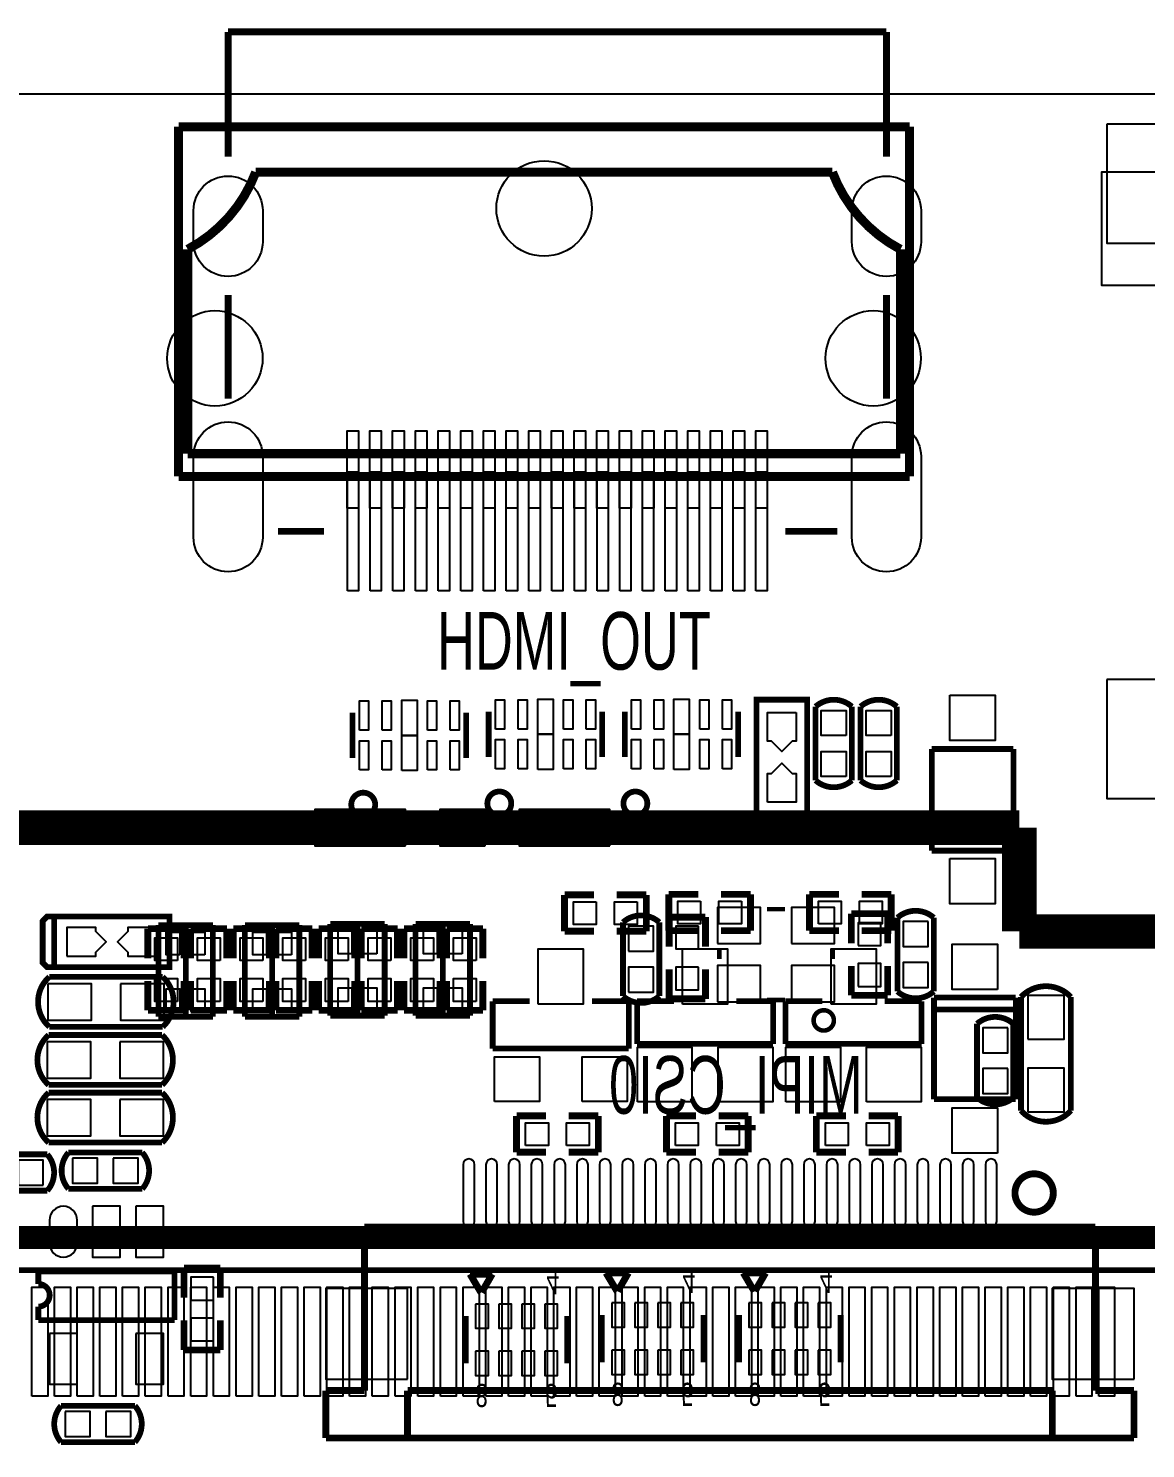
# Model space of a CAD drawing. Extents: x -118 to 7078, y 0 to 4366.
# Drawn here: x 4099 to 5067, y 3041 to 4272 of the extents above; entities that cross this region are included whole.
import ezdxf

# ---------------------------------------------------------------- set-up
doc = ezdxf.new("R2010")
doc.units = 0
doc.header["$MEASUREMENT"] = 0
for name, color, linetype in [('BG_OUTLINE', 254, 'CONTINUOUS'), ('BG_SILKSCREEN_BOTTOM', 141, 'CONTINUOUS'), ('BG_SILKSCREEN_TOP', 7, 'CONTINUOUS'), ('PG_SILKSCREEN_BOTTOM', 85, 'CONTINUOUS'), ('PG_SILKSCREEN_TOP', 85, 'CONTINUOUS'), ('PIN_BOTTOM', 5, 'CONTINUOUS'), ('PIN_TOP', 92, 'CONTINUOUS')]:
    doc.layers.add(name, color=color, linetype=linetype)

msp = doc.modelspace()

# ---------------------------------------------------------------- linework, layer by layer
at = {"layer": 'BG_OUTLINE'}
msp.add_lwpolyline([(-118.11, 4056.352), (-118.11, 157.158, 0.414214), (39.048, 0), (6929.835, 0, 0.378859), (7078.22, 148.385), (7078.22, 4054.613, 0.42493), (6917.834, 4215), (6557, 4214.999), (6557, 3842), (5999, 3842), (5999, 4214.998), (1823, 4214.987), (1823, 4168), (1656, 4168), (1656, 4214.987), (1205, 4214.986), (1205, 4168), (1038, 4168), (1038, 4214.986), (40.538, 4214.985, 0.418755)], format="xyb", close=True, dxfattribs=at)
at = {"layer": 'BG_SILKSCREEN_BOTTOM'}
for points in [[(4958, 3579, 30, 30, 0), (258, 3579, 30, 30, 0)], [(4958, 3489, 30, 30, 0), (4958, 3579, 30, 30, 0)], [(5230, 3489, 30, 30, 0), (4958, 3489, 30, 30, 0)]]:
    msp.add_lwpolyline(points, format="xyseb", dxfattribs=at)
at = {"layer": 'PG_SILKSCREEN_BOTTOM'}
for points in [[(4754.874, 3508.37, 3.937, 3.937, 0), (4739.126, 3508.37, 3.937, 3.937, 0)], [(4852.252, 3459.161, 5, 5, 0), (4852.252, 3501, 5, 5, -0.37791), (4883.748, 3501, 5, 5, 0)], [(4121, 3502, 5, 5, 0), (4115, 3502, 5, 5, 0), (4111, 3498, 5, 5, 0), (4111, 3480, 5, 5, 0)], [(4121, 3458, 5, 5, 0), (4121, 3502, 5, 5, 0), (4221, 3502, 5, 5, 0), (4221, 3458, 5, 5, 0), (4121, 3458, 5, 5, 0)], [(4614.252, 3474.839, 5, 5, 0), (4614.252, 3497, 5, 5, -0.37791), (4645.748, 3497, 5, 5, 0)], [(4645.748, 3497, 5, 5, 0), (4645.748, 3474.839, 5, 5, 0)], [(4654.252, 3501.429, 5.909, 5.909, 0), (4685.748, 3501.429, 5.909, 5.909, 0)], [(4654.252, 3475.839, 5.909, 5.909, 0), (4654.252, 3501.429, 5.909, 5.909, 0)], [(4685.748, 3501.429, 5.909, 5.909, 0), (4685.748, 3475.839, 5.909, 5.909, 0)], [(4812.252, 3504.429, 5.909, 5.909, 0), (4812.252, 3478.839, 5.909, 5.909, 0)], [(4843.748, 3504.429, 5.909, 5.909, 0), (4812.252, 3504.429, 5.909, 5.909, 0)], [(4843.748, 3478.839, 5.909, 5.909, 0), (4843.748, 3504.429, 5.909, 5.909, 0)], [(4883.748, 3501, 5, 5, 0), (4883.748, 3459.161, 5, 5, 0)], [(4121, 3458, 5, 5, 0), (4115, 3458, 5, 5, 0), (4111, 3462, 5, 5, 0), (4111, 3480, 5, 5, 0)], [(4645.748, 3474.839, 5, 5, 0), (4645.748, 3433, 5, 5, -0.37791), (4614.252, 3433, 5, 5, 0)], [(4614.252, 3433, 5, 5, 0), (4614.252, 3474.839, 5, 5, 0)], [(4697.787, 3472.937, 3.937, 3.937, 0), (4697.787, 3465.063, 3.937, 3.937, 0)], [(4796.213, 3465.063, 3.937, 3.937, 0), (4796.213, 3472.937, 3.937, 3.937, 0)], [(4812.252, 3433.571, 5.909, 5.909, 0), (4812.252, 3459.161, 5.909, 5.909, 0)], [(4843.748, 3459.161, 5.909, 5.909, 0), (4843.748, 3433.571, 5.909, 5.909, 0)], [(4883.748, 3459.161, 5, 5, 0), (4883.748, 3437, 5, 5, -0.37791), (4852.252, 3437, 5, 5, 0)], [(4852.252, 3437, 5, 5, 0), (4852.252, 3459.161, 5, 5, 0)], [(4215.209, 3406.35, 5, 5, 0), (4116.791, 3406.35, 5, 5, -0.450474), (4116.791, 3449.65, 5, 5, 0)], [(4116.791, 3449.65, 5, 5, 0), (4215.209, 3449.65, 5, 5, 0)], [(4215.209, 3449.65, 5, 5, -0.432734), (4215.209, 3406.35, 5, 5, 0)], [(4654.252, 3456.161, 5.909, 5.909, 0), (4654.252, 3430.571, 5.909, 5.909, 0)], [(4685.748, 3430.571, 5.909, 5.909, 0), (4685.748, 3456.161, 5.909, 5.909, 0)], [(4843.748, 3433.571, 5.909, 5.909, 0), (4812.252, 3433.571, 5.909, 5.909, 0)], [(4959.35, 3432.209, 5, 5, -0.432734), (5002.65, 3432.209, 5, 5, 0)], [(4654.252, 3430.571, 5.909, 5.909, 0), (4685.748, 3430.571, 5.909, 5.909, 0)], [(4739.126, 3429.63, 3.937, 3.937, 0), (4754.874, 3429.63, 3.937, 3.937, 0)], [(5002.65, 3432.209, 5, 5, 0), (5002.65, 3333.791, 5, 5, -0.450474), (4959.35, 3333.791, 5, 5, 0)], [(4959.35, 3333.791, 5, 5, 0), (4959.35, 3432.209, 5, 5, 0)], [(4797.142, 3411.913, 3.937, 3.937, 0.999987), (4779.535, 3411.914, 3.937, 3.937, 1.000013), (4797.142, 3411.913, 3.937, 3.937, 0)], [(4921.252, 3367.161, 5, 5, 0), (4921.252, 3409, 5, 5, -0.37791), (4952.748, 3409, 5, 5, 0)], [(4952.748, 3409, 5, 5, 0), (4952.748, 3367.161, 5, 5, 0)], [(4214.609, 3355.95, 5, 5, 0), (4116.191, 3355.95, 5, 5, -0.450474), (4116.191, 3399.25, 5, 5, 0)], [(4116.191, 3399.25, 5, 5, 0), (4214.609, 3399.25, 5, 5, 0)], [(4214.609, 3399.25, 5, 5, -0.432734), (4214.609, 3355.95, 5, 5, 0)], [(4952.748, 3367.161, 5, 5, 0), (4952.748, 3345, 5, 5, -0.37791), (4921.252, 3345, 5, 5, 0)], [(4921.252, 3345, 5, 5, 0), (4921.252, 3367.161, 5, 5, 0)], [(4214.609, 3305.95, 5, 5, 0), (4116.191, 3305.95, 5, 5, -0.450474), (4116.191, 3349.25, 5, 5, 0)], [(4116.191, 3349.25, 5, 5, 0), (4214.609, 3349.25, 5, 5, 0)], [(4214.609, 3349.25, 5, 5, -0.432734), (4214.609, 3305.95, 5, 5, 0)], [(4073.161, 3295.748, 5, 5, 0), (4115, 3295.748, 5, 5, -0.37791), (4115, 3264.252, 5, 5, 0)], [(4175.237, 3265.852, 5, 5, 0), (4133.398, 3265.852, 5, 5, -0.37791), (4133.398, 3297.348, 5, 5, 0)], [(4133.398, 3297.348, 5, 5, 0), (4175.237, 3297.348, 5, 5, 0)], [(4175.237, 3297.348, 5, 5, 0), (4197.398, 3297.348, 5, 5, -0.37791), (4197.398, 3265.852, 5, 5, 0)], [(4987.41, 3262.28, 6, 6, 1), (4954.15, 3262.28, 6, 6, 1), (4987.41, 3262.28, 6, 6, 0)], [(4115, 3264.252, 5, 5, 0), (4073.161, 3264.252, 5, 5, 0)], [(4197.398, 3265.852, 5, 5, 0), (4175.237, 3265.852, 5, 5, 0)], [(4390.071, 3232.75, 6, 6, 0), (4390.071, 3091.022, 6, 6, 0)], [(5023.929, 3232.75, 6, 6, 0), (4390.071, 3232.75, 6, 6, 0)], [(5023.929, 3091.022, 6, 6, 0), (5023.929, 3232.75, 6, 6, 0)], [(4107.263, 3194.13, 5, 5, 0), (4107.263, 3183.438, 5, 5, 0)], [(4225.373, 3194.13, 5, 5, 0), (4107.263, 3194.13, 5, 5, 0)], [(4225.373, 3152.068, 5, 5, 0), (4225.373, 3194.13, 5, 5, 0)], [(4233.653, 3197.027, 5.909, 5.909, 0), (4265.149, 3197.027, 5.909, 5.909, 0)], [(4233.653, 3171.437, 5.909, 5.909, 0), (4233.653, 3197.027, 5.909, 5.909, 0)], [(4265.149, 3197.027, 5.909, 5.909, 0), (4265.149, 3171.437, 5.909, 5.909, 0)], [(4491.15, 3175.93, 6, 6, 0), (4481.54, 3191.98, 6, 6, 0)], [(4481.54, 3191.98, 6, 6, 0), (4500.89, 3191.98, 6, 6, 0)], [(4500.89, 3191.98, 6, 6, 0), (4491.68, 3176.06, 6, 6, 0)], [(4609.15, 3176.93, 6, 6, 0), (4599.54, 3192.98, 6, 6, 0)], [(4599.54, 3192.98, 6, 6, 0), (4618.89, 3192.98, 6, 6, 0)], [(4618.89, 3192.98, 6, 6, 0), (4609.68, 3177.06, 6, 6, 0)], [(4728.15, 3176.93, 6, 6, 0), (4718.54, 3192.98, 6, 6, 0)], [(4718.54, 3192.98, 6, 6, 0), (4737.89, 3192.98, 6, 6, 0)], [(4737.89, 3192.98, 6, 6, 0), (4728.68, 3177.06, 6, 6, 0)], [(4107.263, 3183.438, 5, 5, -0.999898), (4107.263, 3163.76, 5, 5, 0)], [(4107.263, 3163.76, 5, 5, 0), (4107.263, 3152.068, 5, 5, 0)], [(4107.263, 3152.068, 5, 5, 0), (4225.373, 3152.068, 5, 5, 0)], [(4233.653, 3151.759, 5.909, 5.909, 0), (4233.653, 3126.169, 5.909, 5.909, 0)], [(4265.149, 3126.169, 5.909, 5.909, 0), (4265.149, 3151.759, 5.909, 5.909, 0)], [(4477.98, 3114.5, 5, 5, 0), (4477.98, 3155.5, 5, 5, 0)], [(4566.02, 3114.5, 5, 5, 0), (4566.02, 3155.5, 5, 5, 0)], [(4595.98, 3115.5, 5, 5, 0), (4595.98, 3156.5, 5, 5, 0)], [(4684.02, 3115.5, 5, 5, 0), (4684.02, 3156.5, 5, 5, 0)], [(4714.98, 3115.5, 5, 5, 0), (4714.98, 3156.5, 5, 5, 0)], [(4803.02, 3115.5, 5, 5, 0), (4803.02, 3156.5, 5, 5, 0)], [(4233.653, 3126.169, 5.909, 5.909, 0), (4265.149, 3126.169, 5.909, 5.909, 0)], [(4356.61, 3091.022, 6, 6, 0), (4356.61, 3049.841, 6, 6, 0)], [(4390.071, 3091.022, 6, 6, 0), (4356.61, 3091.022, 6, 6, 0)], [(4427.469, 3091.022, 6, 6, 0), (4427.469, 3049.848, 6, 6, 0)], [(4986.531, 3091.022, 6, 6, 0), (4427.469, 3091.022, 6, 6, 0)], [(4986.531, 3049.841, 6, 6, 0), (4986.531, 3091.022, 6, 6, 0)], [(5057.39, 3091.022, 6, 6, 0), (5023.929, 3091.022, 6, 6, 0)], [(5057.39, 3049.841, 6, 6, 0), (5057.39, 3091.022, 6, 6, 0)], [(4168.839, 3046.252, 5, 5, 0), (4127, 3046.252, 5, 5, -0.37791), (4127, 3077.748, 5, 5, 0)], [(4127, 3077.748, 5, 5, 0), (4168.839, 3077.748, 5, 5, 0)], [(4168.839, 3077.748, 5, 5, 0), (4191, 3077.748, 5, 5, -0.37791), (4191, 3046.252, 5, 5, 0)], [(4191, 3046.252, 5, 5, 0), (4168.839, 3046.252, 5, 5, 0)], [(4356.61, 3049.841, 6, 6, 0), (5057.39, 3049.841, 6, 6, 0)]]:
    msp.add_lwpolyline(points, format="xyseb", dxfattribs=at)
at = {"layer": 'PG_SILKSCREEN_TOP'}
for points in [[(4842.689, 4269.008, 6, 6, 0), (4271.819, 4269.008, 6, 6, 0)], [(4271.819, 4269.008, 6, 6, 0), (4271.819, 4160.937, 6, 6, 0)], [(4842.689, 4160.937, 6, 6, 0), (4842.689, 4269.008, 6, 6, 0)], [(4228.886, 4186.742, 7.87, 7.87, 0), (4228.886, 3883.592, 7.87, 7.87, 0)], [(4862.746, 4186.742, 7.87, 7.87, 0), (4228.886, 4186.742, 7.87, 7.87, 0)], [(4862.746, 3883.592, 7.87, 7.87, 0), (4862.746, 4186.742, 7.87, 7.87, 0)], [(4236.756, 4080.442, 7.87, 7.87, 0.183089), (4295.816, 4147.372, 7.87, 7.87, 0)], [(4295.816, 4147.372, 7.87, 7.87, 0), (4795.816, 4147.372, 7.87, 7.87, 0.183089), (4854.876, 4080.442, 7.87, 7.87, 0)], [(4236.756, 3903.272, 7.87, 7.87, 0), (4236.756, 4080.442, 7.87, 7.87, 0)], [(4854.876, 4080.442, 7.87, 7.87, 0), (4854.876, 3903.272, 7.87, 7.87, 0)], [(4271.819, 4040.937, 6, 6, 0), (4271.819, 3950.937, 6, 6, 0)], [(4842.689, 3950.937, 6, 6, 0), (4842.689, 4040.937, 6, 6, 0)], [(4854.876, 3903.272, 7.87, 7.87, 0), (4236.756, 3903.272, 7.87, 7.87, 0)], [(4228.886, 3883.592, 7.87, 7.87, 0), (4862.746, 3883.592, 7.87, 7.87, 0)], [(4315.091, 3835.937, 6, 6, 0), (4355.091, 3835.937, 6, 6, 0)], [(4755.091, 3835.937, 6, 6, 0), (4800.091, 3835.937, 6, 6, 0)], [(4497.791, 3679.689, 5, 5, 0), (4497.791, 3640.319, 5, 5, 0)], [(4596.209, 3679.689, 5, 5, 0), (4596.209, 3640.319, 5, 5, 0)], [(4615.791, 3679.689, 5, 5, 0), (4615.791, 3640.319, 5, 5, 0)], [(4714.209, 3679.689, 5, 5, 0), (4714.209, 3640.319, 5, 5, 0)], [(4730, 3590, 5, 5, 0), (4774, 3590, 5, 5, 0), (4774, 3690, 5, 5, 0), (4730, 3690, 5, 5, 0), (4730, 3590, 5, 5, 0)], [(4812.748, 3661.839, 5, 5, 0), (4812.748, 3684, 5, 5, 0.37791), (4781.252, 3684, 5, 5, 0)], [(4781.252, 3684, 5, 5, 0), (4781.252, 3661.839, 5, 5, 0)], [(4851.748, 3661.839, 5, 5, 0), (4851.748, 3684, 5, 5, 0.37791), (4820.252, 3684, 5, 5, 0)], [(4820.252, 3684, 5, 5, 0), (4820.252, 3661.839, 5, 5, 0)], [(4379.791, 3678.689, 5, 5, 0), (4379.791, 3639.319, 5, 5, 0)], [(4478.209, 3678.689, 5, 5, 0), (4478.209, 3639.319, 5, 5, 0)], [(4781.252, 3661.839, 5, 5, 0), (4781.252, 3620, 5, 5, 0.37791), (4812.748, 3620, 5, 5, 0)], [(4812.748, 3620, 5, 5, 0), (4812.748, 3661.839, 5, 5, 0)], [(4820.252, 3661.839, 5, 5, 0), (4820.252, 3620, 5, 5, 0.37791), (4851.748, 3620, 5, 5, 0)], [(4851.748, 3620, 5, 5, 0), (4851.748, 3661.839, 5, 5, 0)], [(4881.971, 3647.219, 5, 5, 0), (4952.829, 3647.219, 5, 5, 0)], [(4881.971, 3559.081, 5, 5, 0), (4881.971, 3647.219, 5, 5, 0)], [(4952.829, 3647.219, 5, 5, 0), (4952.829, 3559.081, 5, 5, 0)], [(4399.37, 3599, 5, 5, 1), (4378.63, 3599, 5, 5, 1), (4399.37, 3599, 5, 5, 0)], [(4517.37, 3600, 5, 5, 1), (4496.63, 3600, 5, 5, 1), (4517.37, 3600, 5, 5, 0)], [(4635.37, 3600, 5, 5, 1), (4614.63, 3600, 5, 5, 1), (4635.37, 3600, 5, 5, 0)], [(4730, 3590, 5, 5, 0), (4730, 3584, 5, 5, 0), (4734, 3580, 5, 5, 0), (4752, 3580, 5, 5, 0)], [(4774, 3590, 5, 5, 0), (4774, 3584, 5, 5, 0), (4770, 3580, 5, 5, 0), (4752, 3580, 5, 5, 0)], [(4881.971, 3569.4, 5, 5, 0), (4952.829, 3569.4, 5, 5, 0)], [(4952.829, 3559.081, 5, 5, 0), (4881.971, 3559.081, 5, 5, 0)], [(4563.571, 3520.748, 5.909, 5.909, 0), (4589.161, 3520.748, 5.909, 5.909, 0)], [(4563.571, 3489.252, 5.909, 5.909, 0), (4563.571, 3520.748, 5.909, 5.909, 0)], [(4634.429, 3520.748, 5.909, 5.909, 0), (4608.839, 3520.748, 5.909, 5.909, 0)], [(4634.429, 3489.252, 5.909, 5.909, 0), (4634.429, 3520.748, 5.909, 5.909, 0)], [(4653.971, 3521.148, 5.909, 5.909, 0), (4679.561, 3521.148, 5.909, 5.909, 0)], [(4653.971, 3489.652, 5.909, 5.909, 0), (4653.971, 3521.148, 5.909, 5.909, 0)], [(4724.829, 3521.148, 5.909, 5.909, 0), (4699.239, 3521.148, 5.909, 5.909, 0)], [(4724.829, 3489.652, 5.909, 5.909, 0), (4724.829, 3521.148, 5.909, 5.909, 0)], [(4775.971, 3521.148, 5.909, 5.909, 0), (4775.971, 3489.652, 5.909, 5.909, 0)], [(4801.561, 3521.148, 5.909, 5.909, 0), (4775.971, 3521.148, 5.909, 5.909, 0)], [(4821.239, 3521.148, 5.909, 5.909, 0), (4846.829, 3521.148, 5.909, 5.909, 0)], [(4846.829, 3521.148, 5.909, 5.909, 0), (4846.829, 3489.652, 5.909, 5.909, 0)], [(4360.382, 3416.02, 5, 5, 0), (4360.382, 3495.551, 5, 5, 0)], [(4360.382, 3495.551, 5, 5, 0), (4407.618, 3495.551, 5, 5, 0)], [(4407.618, 3495.551, 5, 5, 0), (4407.618, 3416.02, 5, 5, 0)], [(4434.382, 3416.02, 5, 5, 0), (4434.382, 3495.551, 5, 5, 0)], [(4434.382, 3495.551, 5, 5, 0), (4481.618, 3495.551, 5, 5, 0)], [(4481.618, 3495.551, 5, 5, 0), (4481.618, 3416.02, 5, 5, 0)], [(4202.252, 3491.429, 5.909, 5.909, 0), (4233.748, 3491.429, 5.909, 5.909, 0)], [(4202.252, 3465.839, 5.909, 5.909, 0), (4202.252, 3491.429, 5.909, 5.909, 0)], [(4211.382, 3415.02, 5, 5, 0), (4211.382, 3494.551, 5, 5, 0)], [(4211.382, 3494.551, 5, 5, 0), (4258.618, 3494.551, 5, 5, 0)], [(4233.748, 3491.429, 5.909, 5.909, 0), (4233.748, 3465.839, 5.909, 5.909, 0)], [(4235.091, 3414.63, 5, 5, 0), (4235.091, 3493.37, 5, 5, 0)], [(4239.252, 3491.429, 5.909, 5.909, 0), (4270.748, 3491.429, 5.909, 5.909, 0)], [(4239.252, 3465.839, 5.909, 5.909, 0), (4239.252, 3491.429, 5.909, 5.909, 0)], [(4258.618, 3494.551, 5, 5, 0), (4258.618, 3415.02, 5, 5, 0)], [(4270.748, 3491.429, 5.909, 5.909, 0), (4270.748, 3465.839, 5.909, 5.909, 0)], [(4276.252, 3491.429, 5.909, 5.909, 0), (4307.748, 3491.429, 5.909, 5.909, 0)], [(4276.252, 3465.839, 5.909, 5.909, 0), (4276.252, 3491.429, 5.909, 5.909, 0)], [(4286.382, 3415.02, 5, 5, 0), (4286.382, 3494.551, 5, 5, 0)], [(4286.382, 3494.551, 5, 5, 0), (4333.618, 3494.551, 5, 5, 0)], [(4307.748, 3491.429, 5.909, 5.909, 0), (4307.748, 3465.839, 5.909, 5.909, 0)], [(4310.091, 3414.63, 5, 5, 0), (4310.091, 3493.37, 5, 5, 0)], [(4313.252, 3491.429, 5.909, 5.909, 0), (4344.748, 3491.429, 5.909, 5.909, 0)], [(4313.252, 3465.839, 5.909, 5.909, 0), (4313.252, 3491.429, 5.909, 5.909, 0)], [(4333.618, 3494.551, 5, 5, 0), (4333.618, 3415.02, 5, 5, 0)], [(4344.748, 3491.429, 5.909, 5.909, 0), (4344.748, 3465.839, 5.909, 5.909, 0)], [(4350.252, 3491.429, 5.909, 5.909, 0), (4381.748, 3491.429, 5.909, 5.909, 0)], [(4350.252, 3465.839, 5.909, 5.909, 0), (4350.252, 3491.429, 5.909, 5.909, 0)], [(4381.748, 3491.429, 5.909, 5.909, 0), (4381.748, 3465.839, 5.909, 5.909, 0)], [(4384.091, 3415.63, 5, 5, 0), (4384.091, 3494.37, 5, 5, 0)], [(4387.252, 3491.429, 5.909, 5.909, 0), (4418.748, 3491.429, 5.909, 5.909, 0)], [(4387.252, 3465.839, 5.909, 5.909, 0), (4387.252, 3491.429, 5.909, 5.909, 0)], [(4418.748, 3491.429, 5.909, 5.909, 0), (4418.748, 3465.839, 5.909, 5.909, 0)], [(4424.252, 3491.429, 5.909, 5.909, 0), (4455.748, 3491.429, 5.909, 5.909, 0)], [(4424.252, 3465.839, 5.909, 5.909, 0), (4424.252, 3491.429, 5.909, 5.909, 0)], [(4455.748, 3491.429, 5.909, 5.909, 0), (4455.748, 3465.839, 5.909, 5.909, 0)], [(4458.091, 3415.63, 5, 5, 0), (4458.091, 3494.37, 5, 5, 0)], [(4461.252, 3491.429, 5.909, 5.909, 0), (4492.748, 3491.429, 5.909, 5.909, 0)], [(4461.252, 3465.839, 5.909, 5.909, 0), (4461.252, 3491.429, 5.909, 5.909, 0)], [(4492.748, 3491.429, 5.909, 5.909, 0), (4492.748, 3465.839, 5.909, 5.909, 0)], [(4589.161, 3489.252, 5.909, 5.909, 0), (4563.571, 3489.252, 5.909, 5.909, 0)], [(4608.839, 3489.252, 5.909, 5.909, 0), (4634.429, 3489.252, 5.909, 5.909, 0)], [(4679.561, 3489.652, 5.909, 5.909, 0), (4653.971, 3489.652, 5.909, 5.909, 0)], [(4699.239, 3489.652, 5.909, 5.909, 0), (4724.829, 3489.652, 5.909, 5.909, 0)], [(4775.971, 3489.652, 5.909, 5.909, 0), (4801.561, 3489.652, 5.909, 5.909, 0)], [(4846.829, 3489.652, 5.909, 5.909, 0), (4821.239, 3489.652, 5.909, 5.909, 0)], [(4202.252, 3446.161, 5.909, 5.909, 0), (4202.252, 3420.571, 5.909, 5.909, 0)], [(4233.748, 3420.571, 5.909, 5.909, 0), (4233.748, 3446.161, 5.909, 5.909, 0)], [(4239.252, 3446.161, 5.909, 5.909, 0), (4239.252, 3420.571, 5.909, 5.909, 0)], [(4270.748, 3420.571, 5.909, 5.909, 0), (4270.748, 3446.161, 5.909, 5.909, 0)], [(4276.252, 3446.161, 5.909, 5.909, 0), (4276.252, 3420.571, 5.909, 5.909, 0)], [(4307.748, 3420.571, 5.909, 5.909, 0), (4307.748, 3446.161, 5.909, 5.909, 0)], [(4313.252, 3446.161, 5.909, 5.909, 0), (4313.252, 3420.571, 5.909, 5.909, 0)], [(4344.748, 3420.571, 5.909, 5.909, 0), (4344.748, 3446.161, 5.909, 5.909, 0)], [(4350.252, 3446.161, 5.909, 5.909, 0), (4350.252, 3420.571, 5.909, 5.909, 0)], [(4381.748, 3420.571, 5.909, 5.909, 0), (4381.748, 3446.161, 5.909, 5.909, 0)], [(4387.252, 3446.161, 5.909, 5.909, 0), (4387.252, 3420.571, 5.909, 5.909, 0)], [(4418.748, 3420.571, 5.909, 5.909, 0), (4418.748, 3446.161, 5.909, 5.909, 0)], [(4424.252, 3446.161, 5.909, 5.909, 0), (4424.252, 3420.571, 5.909, 5.909, 0)], [(4455.748, 3420.571, 5.909, 5.909, 0), (4455.748, 3446.161, 5.909, 5.909, 0)], [(4461.252, 3446.161, 5.909, 5.909, 0), (4461.252, 3420.571, 5.909, 5.909, 0)], [(4492.748, 3420.571, 5.909, 5.909, 0), (4492.748, 3446.161, 5.909, 5.909, 0)], [(4202.252, 3420.571, 5.909, 5.909, 0), (4233.748, 3420.571, 5.909, 5.909, 0)], [(4239.252, 3420.571, 5.909, 5.909, 0), (4270.748, 3420.571, 5.909, 5.909, 0)], [(4276.252, 3420.571, 5.909, 5.909, 0), (4307.748, 3420.571, 5.909, 5.909, 0)], [(4313.252, 3420.571, 5.909, 5.909, 0), (4344.748, 3420.571, 5.909, 5.909, 0)], [(4350.252, 3420.571, 5.909, 5.909, 0), (4381.748, 3420.571, 5.909, 5.909, 0)], [(4387.252, 3420.571, 5.909, 5.909, 0), (4418.748, 3420.571, 5.909, 5.909, 0)], [(4424.252, 3420.571, 5.909, 5.909, 0), (4455.748, 3420.571, 5.909, 5.909, 0)], [(4461.252, 3420.571, 5.909, 5.909, 0), (4492.748, 3420.571, 5.909, 5.909, 0)], [(4501.258, 3428.498, 5, 5, 0), (4501.258, 3387.498, 5, 5, 0)], [(4533.258, 3428.498, 5, 5, 0), (4501.258, 3428.498, 5, 5, 0)], [(4619.258, 3428.498, 5, 5, 0), (4587.258, 3428.498, 5, 5, 0)], [(4619.258, 3387.498, 5, 5, 0), (4619.258, 3428.498, 5, 5, 0)], [(4658.458, 3428.498, 5, 5, 0), (4626.458, 3428.498, 5, 5, 0)], [(4626.458, 3428.498, 5, 5, 0), (4626.458, 3391.498, 5, 5, 0)], [(4744.458, 3428.498, 5, 5, 0), (4712.458, 3428.498, 5, 5, 0)], [(4744.458, 3391.498, 5, 5, 0), (4744.458, 3428.498, 5, 5, 0)], [(4787.158, 3428.498, 5, 5, 0), (4755.158, 3428.498, 5, 5, 0)], [(4755.158, 3428.498, 5, 5, 0), (4755.158, 3391.498, 5, 5, 0)], [(4873.158, 3428.498, 5, 5, 0), (4841.158, 3428.498, 5, 5, 0)], [(4873.158, 3391.498, 5, 5, 0), (4873.158, 3428.498, 5, 5, 0)], [(4883.971, 3343.581, 5, 5, 0), (4883.971, 3431.719, 5, 5, 0)], [(4883.971, 3431.719, 5, 5, 0), (4954.829, 3431.719, 5, 5, 0)], [(4954.829, 3421.4, 5, 5, 0), (4883.971, 3421.4, 5, 5, 0)], [(4954.829, 3431.719, 5, 5, 0), (4954.829, 3343.581, 5, 5, 0)], [(4258.618, 3415.02, 5, 5, 0), (4211.382, 3415.02, 5, 5, 0)], [(4333.618, 3415.02, 5, 5, 0), (4286.382, 3415.02, 5, 5, 0)], [(4407.618, 3416.02, 5, 5, 0), (4360.382, 3416.02, 5, 5, 0)], [(4481.618, 3416.02, 5, 5, 0), (4434.382, 3416.02, 5, 5, 0)], [(4501.258, 3387.498, 5, 5, 0), (4619.258, 3387.498, 5, 5, 0)], [(4626.458, 3391.498, 5, 5, 0), (4744.458, 3391.498, 5, 5, 0)], [(4755.158, 3391.498, 5, 5, 0), (4873.158, 3391.498, 5, 5, 0)], [(4954.829, 3343.581, 5, 5, 0), (4883.971, 3343.581, 5, 5, 0)], [(4521.971, 3329.148, 5.909, 5.909, 0), (4521.971, 3297.652, 5.909, 5.909, 0)], [(4547.561, 3329.148, 5.909, 5.909, 0), (4521.971, 3329.148, 5.909, 5.909, 0)], [(4567.239, 3329.148, 5.909, 5.909, 0), (4592.829, 3329.148, 5.909, 5.909, 0)], [(4592.829, 3329.148, 5.909, 5.909, 0), (4592.829, 3297.652, 5.909, 5.909, 0)], [(4651.971, 3329.148, 5.909, 5.909, 0), (4651.971, 3297.652, 5.909, 5.909, 0)], [(4677.561, 3329.148, 5.909, 5.909, 0), (4651.971, 3329.148, 5.909, 5.909, 0)], [(4697.239, 3329.148, 5.909, 5.909, 0), (4722.829, 3329.148, 5.909, 5.909, 0)], [(4722.829, 3329.148, 5.909, 5.909, 0), (4722.829, 3297.652, 5.909, 5.909, 0)], [(4781.971, 3329.148, 5.909, 5.909, 0), (4781.971, 3297.652, 5.909, 5.909, 0)], [(4807.561, 3329.148, 5.909, 5.909, 0), (4781.971, 3329.148, 5.909, 5.909, 0)], [(4827.239, 3329.148, 5.909, 5.909, 0), (4852.829, 3329.148, 5.909, 5.909, 0)], [(4852.829, 3329.148, 5.909, 5.909, 0), (4852.829, 3297.652, 5.909, 5.909, 0)], [(4521.971, 3297.652, 5.909, 5.909, 0), (4547.561, 3297.652, 5.909, 5.909, 0)], [(4592.829, 3297.652, 5.909, 5.909, 0), (4567.239, 3297.652, 5.909, 5.909, 0)], [(4651.971, 3297.652, 5.909, 5.909, 0), (4677.561, 3297.652, 5.909, 5.909, 0)], [(4722.829, 3297.652, 5.909, 5.909, 0), (4697.239, 3297.652, 5.909, 5.909, 0)], [(4781.971, 3297.652, 5.909, 5.909, 0), (4807.561, 3297.652, 5.909, 5.909, 0)], [(4852.829, 3297.652, 5.909, 5.909, 0), (4827.239, 3297.652, 5.909, 5.909, 0)], [(5294.4, 3223.7, 20, 20, 0), (1637.4, 3223.6, 20, 20, 0)], [(1654.688, 3195.387, 5, 5, 0), (5278.849, 3195.387, 5, 5, 0)]]:
    msp.add_lwpolyline(points, format="xyseb", dxfattribs=at)
at = {"layer": 'PIN_BOTTOM'}
for points in [[(5033.805, 4188.859), (5033.805, 4085.859), (5095.805, 4085.859), (5095.805, 4188.859)], [(5033.805, 3707.363), (5033.805, 3604.363), (5095.805, 3604.363), (5095.805, 3707.363)], [(4425.791, 3563.25), (4425.791, 3594.75), (4347.051, 3594.75), (4347.051, 3563.25)], [(4494.685, 3563.25), (4494.685, 3594.75), (4455.315, 3594.75), (4455.315, 3563.25)], [(4602.949, 3563.25), (4602.949, 3594.75), (4524.209, 3594.75), (4524.209, 3563.25)], [(4696.212, 3478.449), (4733.614, 3478.449), (4733.614, 3509.945), (4696.212, 3509.945)], [(4760.386, 3478.449), (4797.788, 3478.449), (4797.788, 3509.945), (4760.386, 3509.945)], [(4878.825, 3497.545), (4857.175, 3497.545), (4857.175, 3475.895), (4878.825, 3475.895)], [(4132, 3467.5), (4157, 3467.5), (4157, 3470.5), (4157, 3471), (4166, 3480), (4157, 3489), (4157, 3492.5), (4132, 3492.5)], [(4210, 3492.5), (4185, 3492.5), (4185, 3489.5), (4185, 3489), (4176, 3480), (4185, 3471), (4185, 3467.5), (4210, 3467.5)], [(4619.175, 3471.895), (4640.825, 3471.895), (4640.825, 3493.545), (4619.175, 3493.545)], [(4679.8405, 3493.5605), (4660.1595, 3493.5605), (4660.1595, 3473.8795), (4679.8405, 3473.8795)], [(4818.1595, 3476.8795), (4837.8405, 3476.8795), (4837.8405, 3496.5605), (4818.1595, 3496.5605)], [(4818.1595, 3441.4395), (4837.8405, 3441.4395), (4837.8405, 3461.1205), (4818.1595, 3461.1205)], [(4878.825, 3462.105), (4857.175, 3462.105), (4857.175, 3440.455), (4878.825, 3440.455)], [(4619.175, 3436.455), (4640.825, 3436.455), (4640.825, 3458.105), (4619.175, 3458.105)], [(4679.8405, 3458.1205), (4660.1595, 3458.1205), (4660.1595, 3438.4395), (4679.8405, 3438.4395)], [(4696.212, 3428.055), (4733.614, 3428.055), (4733.614, 3459.551), (4696.212, 3459.551)], [(4760.386, 3428.055), (4797.788, 3428.055), (4797.788, 3459.551), (4760.386, 3459.551)], [(4115.6005, 3443.75), (4115.6005, 3412.25), (4153.3995, 3412.25), (4153.3995, 3443.75)], [(4178.6005, 3443.75), (4178.6005, 3412.25), (4216.3995, 3412.25), (4216.3995, 3443.75)], [(4965.25, 3395.6005), (4996.75, 3395.6005), (4996.75, 3433.3995), (4965.25, 3433.3995)], [(4947.825, 3405.545), (4926.175, 3405.545), (4926.175, 3383.895), (4947.825, 3383.895)], [(4115.0005, 3393.35), (4115.0005, 3361.85), (4152.7995, 3361.85), (4152.7995, 3393.35)], [(4178.0005, 3393.35), (4178.0005, 3361.85), (4215.7995, 3361.85), (4215.7995, 3393.35)], [(4947.825, 3370.105), (4926.175, 3370.105), (4926.175, 3348.455), (4947.825, 3348.455)], [(4965.25, 3332.6005), (4996.75, 3332.6005), (4996.75, 3370.3995), (4965.25, 3370.3995)], [(4115.0005, 3343.35), (4115.0005, 3311.85), (4152.7995, 3311.85), (4152.7995, 3343.35)], [(4178.0005, 3343.35), (4178.0005, 3311.85), (4215.7995, 3311.85), (4215.7995, 3343.35)], [(4111.545, 3269.175), (4111.545, 3290.825), (4089.895, 3290.825), (4089.895, 3269.175)], [(4136.853, 3292.425), (4136.853, 3270.775), (4158.503, 3270.775), (4158.503, 3292.425)], [(4172.293, 3292.425), (4172.293, 3270.775), (4193.943, 3270.775), (4193.943, 3292.425)], [(4154.322, 3250.717), (4154.322, 3206.717), (4178.322, 3206.717), (4178.322, 3250.717)], [(4191.724, 3250.717), (4191.724, 3206.717), (4215.724, 3206.717), (4215.724, 3250.717)], [(4259.2415, 3189.1585), (4239.5605, 3189.1585), (4239.5605, 3169.4775), (4259.2415, 3169.4775)], [(4427.474, 3100.86), (4427.474, 3179.6), (4356.604, 3179.6), (4356.604, 3100.86)], [(5057.396, 3100.86), (5057.396, 3179.6), (4986.526, 3179.6), (4986.526, 3100.86)], [(4486.5, 3166), (4486.5, 3145), (4497.5, 3145), (4497.5, 3166)], [(4506.5, 3166), (4506.5, 3145), (4517.5, 3145), (4517.5, 3166)], [(4526.5, 3166), (4526.5, 3145), (4537.5, 3145), (4537.5, 3166)], [(4546.5, 3166), (4546.5, 3145), (4557.5, 3145), (4557.5, 3166)], [(4604.5, 3167), (4604.5, 3146), (4615.5, 3146), (4615.5, 3167)], [(4624.5, 3167), (4624.5, 3146), (4635.5, 3146), (4635.5, 3167)], [(4644.5, 3167), (4644.5, 3146), (4655.5, 3146), (4655.5, 3167)], [(4664.5, 3167), (4664.5, 3146), (4675.5, 3146), (4675.5, 3167)], [(4723.5, 3167), (4723.5, 3146), (4734.5, 3146), (4734.5, 3167)], [(4743.5, 3167), (4743.5, 3146), (4754.5, 3146), (4754.5, 3167)], [(4763.5, 3167), (4763.5, 3146), (4774.5, 3146), (4774.5, 3167)], [(4783.5, 3167), (4783.5, 3146), (4794.5, 3146), (4794.5, 3167)], [(4259.2415, 3153.7185), (4239.5605, 3153.7185), (4239.5605, 3134.0375), (4259.2415, 3134.0375)], [(4116.92, 3140.481), (4116.92, 3096.481), (4140.92, 3096.481), (4140.92, 3140.481)], [(4191.724, 3140.481), (4191.724, 3096.481), (4215.724, 3096.481), (4215.724, 3140.481)], [(4486.5, 3125), (4486.5, 3104), (4497.5, 3104), (4497.5, 3125)], [(4506.5, 3125), (4506.5, 3104), (4517.5, 3104), (4517.5, 3125)], [(4526.5, 3125), (4526.5, 3104), (4537.5, 3104), (4537.5, 3125)], [(4546.5, 3125), (4546.5, 3104), (4557.5, 3104), (4557.5, 3125)], [(4604.5, 3126), (4604.5, 3105), (4615.5, 3105), (4615.5, 3126)], [(4624.5, 3126), (4624.5, 3105), (4635.5, 3105), (4635.5, 3126)], [(4644.5, 3126), (4644.5, 3105), (4655.5, 3105), (4655.5, 3126)], [(4664.5, 3126), (4664.5, 3105), (4675.5, 3105), (4675.5, 3126)], [(4723.5, 3126), (4723.5, 3105), (4734.5, 3105), (4734.5, 3126)], [(4743.5, 3126), (4743.5, 3105), (4754.5, 3105), (4754.5, 3126)], [(4763.5, 3126), (4763.5, 3105), (4774.5, 3105), (4774.5, 3126)], [(4783.5, 3126), (4783.5, 3105), (4794.5, 3105), (4794.5, 3126)], [(4130.455, 3072.825), (4130.455, 3051.175), (4152.105, 3051.175), (4152.105, 3072.825)], [(4165.895, 3072.825), (4165.895, 3051.175), (4187.545, 3051.175), (4187.545, 3072.825)]]:
    msp.add_lwpolyline(points, close=True, dxfattribs=at)
for points in [[(4301.819, 4114.008), (4301.819, 4087.008, -1), (4241.819, 4087.008), (4241.819, 4114.008, -1)], [(4872.689, 4114.008), (4872.689, 4087.008, -1), (4812.689, 4087.008), (4812.689, 4114.008, -1)], [(4301.819, 3900.858), (4301.819, 3830.858, -1), (4241.819, 3830.858), (4241.819, 3900.858, -1)], [(4872.689, 3900.858), (4872.689, 3830.858, -1), (4812.689, 3830.858), (4812.689, 3900.858, -1)], [(4475.6985, 3286.891), (4475.6985, 3237.671, 1), (4485.5375, 3237.671), (4485.5375, 3286.891, 1)], [(4495.3915, 3286.891), (4495.3915, 3237.671, 1), (4505.2305, 3237.671), (4505.2305, 3286.891, 1)], [(4515.0685, 3286.891), (4515.0685, 3237.671, 1), (4524.9075, 3237.671), (4524.9075, 3286.891, 1)], [(4534.7615, 3286.891), (4534.7615, 3237.671, 1), (4544.6005, 3237.671), (4544.6005, 3286.891, 1)], [(4554.4385, 3286.891), (4554.4385, 3237.671, 1), (4564.2775, 3237.671), (4564.2775, 3286.891, 1)], [(4574.1315, 3286.891), (4574.1315, 3237.671, 1), (4583.9705, 3237.671), (4583.9705, 3286.891, 1)], [(4593.8085, 3286.891), (4593.8085, 3237.671, 1), (4603.6475, 3237.671), (4603.6475, 3286.891, 1)], [(4613.5015, 3286.891), (4613.5015, 3237.671, 1), (4623.3405, 3237.671), (4623.3405, 3286.891, 1)], [(4633.1785, 3286.891), (4633.1785, 3237.671, 1), (4643.0175, 3237.671), (4643.0175, 3286.891, 1)], [(4652.8715, 3286.891), (4652.8715, 3237.671, 1), (4662.7105, 3237.671), (4662.7105, 3286.891, 1)], [(4672.5495, 3286.891), (4672.5495, 3237.671, 1), (4682.3885, 3237.671), (4682.3885, 3286.891, 1)], [(4692.2415, 3286.891), (4692.2415, 3237.671, 1), (4702.0805, 3237.671), (4702.0805, 3286.891, 1)], [(4711.9195, 3286.891), (4711.9195, 3237.671, 1), (4721.7585, 3237.671), (4721.7585, 3286.891, 1)], [(4731.6115, 3286.891), (4731.6115, 3237.671, 1), (4741.4505, 3237.671), (4741.4505, 3286.891, 1)], [(4751.2895, 3286.891), (4751.2895, 3237.671, 1), (4761.1285, 3237.671), (4761.1285, 3286.891, 1)], [(4770.9825, 3286.891), (4770.9825, 3237.671, 1), (4780.8215, 3237.671), (4780.8215, 3286.891, 1)], [(4790.6595, 3286.891), (4790.6595, 3237.671, 1), (4800.4985, 3237.671), (4800.4985, 3286.891, 1)], [(4810.3525, 3286.891), (4810.3525, 3237.671, 1), (4820.1915, 3237.671), (4820.1915, 3286.891, 1)], [(4830.0295, 3286.891), (4830.0295, 3237.671, 1), (4839.8685, 3237.671), (4839.8685, 3286.891, 1)], [(4849.7225, 3286.891), (4849.7225, 3237.671, 1), (4859.5615, 3237.671), (4859.5615, 3286.891, 1)], [(4869.3995, 3286.891), (4869.3995, 3237.671, 1), (4879.2385, 3237.671), (4879.2385, 3286.891, 1)], [(4889.0925, 3286.891), (4889.0925, 3237.671, 1), (4898.9315, 3237.671), (4898.9315, 3286.891, 1)], [(4908.7695, 3286.891), (4908.7695, 3237.671, 1), (4918.6085, 3237.671), (4918.6085, 3286.891, 1)], [(4928.4625, 3286.891), (4928.4625, 3237.671, 1), (4938.3015, 3237.671), (4938.3015, 3286.891, 1)], [(4140.92, 3218.717), (4140.92, 3238.717, 1), (4116.92, 3238.717), (4116.92, 3218.717, 1)]]:
    msp.add_lwpolyline(points, format="xyb", close=True, dxfattribs=at)
for centre in [(4545.816, 4115.872), (4260.386, 3985.952), (4831.246, 3985.952)]:
    msp.add_circle(centre, 41.34, dxfattribs=at)
at = {"layer": 'PIN_TOP'}
for points in [[(4301.819, 4114.008), (4301.819, 4087.008, -1), (4241.819, 4087.008), (4241.819, 4114.008, -1)], [(4872.689, 4114.008), (4872.689, 4087.008, -1), (4812.689, 4087.008), (4812.689, 4114.008, -1)], [(4301.819, 3900.858), (4301.819, 3830.858, -1), (4241.819, 3830.858), (4241.819, 3900.858, -1)], [(4872.689, 3900.858), (4872.689, 3830.858, -1), (4812.689, 3830.858), (4812.689, 3900.858, -1)]]:
    msp.add_lwpolyline(points, format="xyb", close=True, dxfattribs=at)
for points in [[(5092.364, 4147.6435), (5092.364, 4049.2145), (5029.376, 4049.2145), (5029.376, 4147.6435)], [(4375.144, 3856.027), (4375.144, 3922.956), (4384.987, 3922.956), (4384.987, 3856.027)], [(4394.834, 3856.027), (4394.834, 3922.956), (4404.677, 3922.956), (4404.677, 3856.027)], [(4414.514, 3856.027), (4414.514, 3922.956), (4424.357, 3922.956), (4424.357, 3856.027)], [(4434.204, 3856.027), (4434.204, 3922.956), (4444.047, 3922.956), (4444.047, 3856.027)], [(4453.884, 3856.027), (4453.884, 3922.956), (4463.727, 3922.956), (4463.727, 3856.027)], [(4473.574, 3856.027), (4473.574, 3922.956), (4483.417, 3922.956), (4483.417, 3856.027)], [(4493.254, 3856.027), (4493.254, 3922.956), (4503.097, 3922.956), (4503.097, 3856.027)], [(4512.944, 3856.027), (4512.944, 3922.956), (4522.787, 3922.956), (4522.787, 3856.027)], [(4532.624, 3856.027), (4532.624, 3922.956), (4542.467, 3922.956), (4542.467, 3856.027)], [(4552.314, 3856.027), (4552.314, 3922.956), (4562.157, 3922.956), (4562.157, 3856.027)], [(4571.994, 3856.027), (4571.994, 3922.956), (4581.837, 3922.956), (4581.837, 3856.027)], [(4591.684, 3856.027), (4591.684, 3922.956), (4601.527, 3922.956), (4601.527, 3856.027)], [(4611.364, 3856.027), (4611.364, 3922.956), (4621.207, 3922.956), (4621.207, 3856.027)], [(4631.054, 3856.027), (4631.054, 3922.956), (4640.897, 3922.956), (4640.897, 3856.027)], [(4650.734, 3856.027), (4650.734, 3922.956), (4660.577, 3922.956), (4660.577, 3856.027)], [(4670.424, 3856.027), (4670.424, 3922.956), (4680.267, 3922.956), (4680.267, 3856.027)], [(4690.104, 3856.027), (4690.104, 3922.956), (4699.947, 3922.956), (4699.947, 3856.027)], [(4709.794, 3856.027), (4709.794, 3922.956), (4719.637, 3922.956), (4719.637, 3856.027)], [(4729.474, 3856.027), (4729.474, 3922.956), (4739.317, 3922.956), (4739.317, 3856.027)], [(4375.25, 3784.437), (4375.25, 3887.437), (4384.931, 3887.437), (4384.931, 3784.437)], [(4394.939, 3784.437), (4394.939, 3887.437), (4404.62, 3887.437), (4404.62, 3784.437)], [(4414.62, 3784.437), (4414.62, 3887.437), (4424.301, 3887.437), (4424.301, 3784.437)], [(4434.309, 3784.437), (4434.309, 3887.437), (4443.99, 3887.437), (4443.99, 3784.437)], [(4453.99, 3784.437), (4453.99, 3887.437), (4463.671, 3887.437), (4463.671, 3784.437)], [(4473.679, 3784.437), (4473.679, 3887.437), (4483.36, 3887.437), (4483.36, 3784.437)], [(4493.36, 3784.437), (4493.36, 3887.437), (4503.041, 3887.437), (4503.041, 3784.437)], [(4513.049, 3784.437), (4513.049, 3887.437), (4522.73, 3887.437), (4522.73, 3784.437)], [(4532.73, 3784.437), (4532.73, 3887.437), (4542.411, 3887.437), (4542.411, 3784.437)], [(4552.419, 3784.437), (4552.419, 3887.437), (4562.1, 3887.437), (4562.1, 3784.437)], [(4572.1, 3784.437), (4572.1, 3887.437), (4581.781, 3887.437), (4581.781, 3784.437)], [(4591.789, 3784.437), (4591.789, 3887.437), (4601.47, 3887.437), (4601.47, 3784.437)], [(4611.47, 3784.437), (4611.47, 3887.437), (4621.151, 3887.437), (4621.151, 3784.437)], [(4631.159, 3784.437), (4631.159, 3887.437), (4640.84, 3887.437), (4640.84, 3784.437)], [(4650.84, 3784.437), (4650.84, 3887.437), (4660.521, 3887.437), (4660.521, 3784.437)], [(4670.529, 3784.437), (4670.529, 3887.437), (4680.21, 3887.437), (4680.21, 3784.437)], [(4690.21, 3784.437), (4690.21, 3887.437), (4699.891, 3887.437), (4699.891, 3784.437)], [(4709.899, 3784.437), (4709.899, 3887.437), (4719.58, 3887.437), (4719.58, 3784.437)], [(4729.58, 3784.437), (4729.58, 3887.437), (4739.261, 3887.437), (4739.261, 3784.437)], [(4385.695, 3663.55), (4385.695, 3688.889), (4393.565, 3688.889), (4393.565, 3663.55)], [(4405.384, 3663.55), (4405.384, 3688.889), (4413.254, 3688.889), (4413.254, 3663.55)], [(4422.36, 3659.004), (4422.36, 3689.516), (4435.64, 3689.516), (4435.64, 3659.004)], [(4444.746, 3663.55), (4444.746, 3688.889), (4452.616, 3688.889), (4452.616, 3663.55)], [(4464.435, 3663.55), (4464.435, 3688.889), (4472.305, 3688.889), (4472.305, 3663.55)], [(4503.695, 3664.55), (4503.695, 3689.889), (4511.565, 3689.889), (4511.565, 3664.55)], [(4523.384, 3664.55), (4523.384, 3689.889), (4531.254, 3689.889), (4531.254, 3664.55)], [(4540.36, 3660.004), (4540.36, 3690.516), (4553.64, 3690.516), (4553.64, 3660.004)], [(4562.746, 3664.55), (4562.746, 3689.889), (4570.616, 3689.889), (4570.616, 3664.55)], [(4582.435, 3664.55), (4582.435, 3689.889), (4590.305, 3689.889), (4590.305, 3664.55)], [(4621.695, 3664.55), (4621.695, 3689.889), (4629.565, 3689.889), (4629.565, 3664.55)], [(4641.384, 3664.55), (4641.384, 3689.889), (4649.254, 3689.889), (4649.254, 3664.55)], [(4658.36, 3660.004), (4658.36, 3690.516), (4671.64, 3690.516), (4671.64, 3660.004)], [(4680.746, 3664.55), (4680.746, 3689.889), (4688.616, 3689.889), (4688.616, 3664.55)], [(4700.435, 3664.55), (4700.435, 3689.889), (4708.305, 3689.889), (4708.305, 3664.55)], [(4897.715, 3693.955), (4937.085, 3693.955), (4937.085, 3654.585), (4897.715, 3654.585)], [(4764.5, 3679), (4764.5, 3654), (4761.5, 3654), (4761, 3654), (4752, 3645), (4743, 3654), (4739.5, 3654), (4739.5, 3679)], [(4807.825, 3658.895), (4786.175, 3658.895), (4786.175, 3680.545), (4807.825, 3680.545)], [(4846.825, 3658.895), (4825.175, 3658.895), (4825.175, 3680.545), (4846.825, 3680.545)], [(4422.36, 3628.484), (4422.36, 3658.996), (4435.64, 3658.996), (4435.64, 3628.484)], [(4540.36, 3629.484), (4540.36, 3659.996), (4553.64, 3659.996), (4553.64, 3629.484)], [(4658.36, 3629.484), (4658.36, 3659.996), (4671.64, 3659.996), (4671.64, 3629.484)], [(4385.695, 3629.11), (4385.695, 3654.449), (4393.565, 3654.449), (4393.565, 3629.11)], [(4405.384, 3629.11), (4405.384, 3654.449), (4413.254, 3654.449), (4413.254, 3629.11)], [(4444.746, 3629.11), (4444.746, 3654.449), (4452.616, 3654.449), (4452.616, 3629.11)], [(4464.435, 3629.11), (4464.435, 3654.449), (4472.305, 3654.449), (4472.305, 3629.11)], [(4503.695, 3630.11), (4503.695, 3655.449), (4511.565, 3655.449), (4511.565, 3630.11)], [(4523.384, 3630.11), (4523.384, 3655.449), (4531.254, 3655.449), (4531.254, 3630.11)], [(4562.746, 3630.11), (4562.746, 3655.449), (4570.616, 3655.449), (4570.616, 3630.11)], [(4582.435, 3630.11), (4582.435, 3655.449), (4590.305, 3655.449), (4590.305, 3630.11)], [(4621.695, 3630.11), (4621.695, 3655.449), (4629.565, 3655.449), (4629.565, 3630.11)], [(4641.384, 3630.11), (4641.384, 3655.449), (4649.254, 3655.449), (4649.254, 3630.11)], [(4680.746, 3630.11), (4680.746, 3655.449), (4688.616, 3655.449), (4688.616, 3630.11)], [(4700.435, 3630.11), (4700.435, 3655.449), (4708.305, 3655.449), (4708.305, 3630.11)], [(4807.825, 3623.455), (4786.175, 3623.455), (4786.175, 3645.105), (4807.825, 3645.105)], [(4846.825, 3623.455), (4825.175, 3623.455), (4825.175, 3645.105), (4846.825, 3645.105)], [(4739.5, 3601), (4739.5, 3626), (4742.5, 3626), (4743, 3626), (4752, 3635), (4761, 3626), (4764.5, 3626), (4764.5, 3601)], [(4897.715, 3552.215), (4937.085, 3552.215), (4937.085, 3512.845), (4897.715, 3512.845)], [(4591.1205, 3514.8405), (4591.1205, 3495.1595), (4571.4395, 3495.1595), (4571.4395, 3514.8405)], [(4626.5605, 3514.8405), (4626.5605, 3495.1595), (4606.8795, 3495.1595), (4606.8795, 3514.8405)], [(4681.5205, 3515.2405), (4681.5205, 3495.5595), (4661.8395, 3495.5595), (4661.8395, 3515.2405)], [(4716.9605, 3515.2405), (4716.9605, 3495.5595), (4697.2795, 3495.5595), (4697.2795, 3515.2405)], [(4783.839, 3495.559), (4783.839, 3515.24), (4803.52, 3515.24), (4803.52, 3495.559)], [(4819.279, 3495.559), (4819.279, 3515.24), (4838.96, 3515.24), (4838.96, 3495.559)], [(4230.0745, 3468.7675), (4218.2635, 3468.7675), (4218.2635, 3488.4525), (4230.0745, 3488.4525)], [(4251.7365, 3468.7675), (4239.9255, 3468.7675), (4239.9255, 3488.4525), (4251.7365, 3488.4525)], [(4305.0745, 3468.7675), (4293.2635, 3468.7675), (4293.2635, 3488.4525), (4305.0745, 3488.4525)], [(4326.7365, 3468.7675), (4314.9255, 3468.7675), (4314.9255, 3488.4525), (4326.7365, 3488.4525)], [(4379.0745, 3469.7675), (4367.2635, 3469.7675), (4367.2635, 3489.4525), (4379.0745, 3489.4525)], [(4400.7365, 3469.7675), (4388.9255, 3469.7675), (4388.9255, 3489.4525), (4400.7365, 3489.4525)], [(4453.0745, 3469.7675), (4441.2635, 3469.7675), (4441.2635, 3489.4525), (4453.0745, 3489.4525)], [(4474.7365, 3469.7675), (4462.9255, 3469.7675), (4462.9255, 3489.4525), (4474.7365, 3489.4525)], [(4227.8405, 3463.8795), (4208.1595, 3463.8795), (4208.1595, 3483.5605), (4227.8405, 3483.5605)], [(4264.8405, 3463.8795), (4245.1595, 3463.8795), (4245.1595, 3483.5605), (4264.8405, 3483.5605)], [(4301.8405, 3463.8795), (4282.1595, 3463.8795), (4282.1595, 3483.5605), (4301.8405, 3483.5605)], [(4338.8405, 3463.8795), (4319.1595, 3463.8795), (4319.1595, 3483.5605), (4338.8405, 3483.5605)], [(4375.8405, 3463.8795), (4356.1595, 3463.8795), (4356.1595, 3483.5605), (4375.8405, 3483.5605)], [(4412.8405, 3463.8795), (4393.1595, 3463.8795), (4393.1595, 3483.5605), (4412.8405, 3483.5605)], [(4449.8405, 3463.8795), (4430.1595, 3463.8795), (4430.1595, 3483.5605), (4449.8405, 3483.5605)], [(4486.8405, 3463.8795), (4467.1595, 3463.8795), (4467.1595, 3483.5605), (4486.8405, 3483.5605)], [(4540.758, 3426.029), (4540.758, 3474.029), (4579.758, 3474.029), (4579.758, 3426.029)], [(4665.958, 3426.029), (4665.958, 3474.029), (4704.958, 3474.029), (4704.958, 3426.029)], [(4794.658, 3426.029), (4794.658, 3474.029), (4833.658, 3474.029), (4833.658, 3426.029)], [(4939.085, 3438.585), (4899.715, 3438.585), (4899.715, 3477.955), (4939.085, 3477.955)], [(4227.8405, 3428.4395), (4208.1595, 3428.4395), (4208.1595, 3448.1205), (4227.8405, 3448.1205)], [(4264.8405, 3428.4395), (4245.1595, 3428.4395), (4245.1595, 3448.1205), (4264.8405, 3448.1205)], [(4301.8405, 3428.4395), (4282.1595, 3428.4395), (4282.1595, 3448.1205), (4301.8405, 3448.1205)], [(4338.8405, 3428.4395), (4319.1595, 3428.4395), (4319.1595, 3448.1205), (4338.8405, 3448.1205)], [(4375.8405, 3428.4395), (4356.1595, 3428.4395), (4356.1595, 3448.1205), (4375.8405, 3448.1205)], [(4412.8405, 3428.4395), (4393.1595, 3428.4395), (4393.1595, 3448.1205), (4412.8405, 3448.1205)], [(4449.8405, 3428.4395), (4430.1595, 3428.4395), (4430.1595, 3448.1205), (4449.8405, 3448.1205)], [(4486.8405, 3428.4395), (4467.1595, 3428.4395), (4467.1595, 3448.1205), (4486.8405, 3448.1205)], [(4230.0745, 3419.5475), (4218.2635, 3419.5475), (4218.2635, 3439.2325), (4230.0745, 3439.2325)], [(4251.7365, 3419.5475), (4239.9255, 3419.5475), (4239.9255, 3439.2325), (4251.7365, 3439.2325)], [(4305.0745, 3419.5475), (4293.2635, 3419.5475), (4293.2635, 3439.2325), (4305.0745, 3439.2325)], [(4326.7365, 3419.5475), (4314.9255, 3419.5475), (4314.9255, 3439.2325), (4326.7365, 3439.2325)], [(4379.0745, 3420.5475), (4367.2635, 3420.5475), (4367.2635, 3440.2325), (4379.0745, 3440.2325)], [(4400.7365, 3420.5475), (4388.9255, 3420.5475), (4388.9255, 3440.2325), (4400.7365, 3440.2325)], [(4453.0745, 3420.5475), (4441.2635, 3420.5475), (4441.2635, 3440.2325), (4453.0745, 3440.2325)], [(4474.7365, 3420.5475), (4462.9255, 3420.5475), (4462.9255, 3440.2325), (4474.7365, 3440.2325)], [(4626.836, 3341.345), (4626.836, 3388.589), (4674.08, 3388.589), (4674.08, 3341.345)], [(4696.836, 3341.345), (4696.836, 3388.589), (4744.08, 3388.589), (4744.08, 3341.345)], [(4755.536, 3341.345), (4755.536, 3388.589), (4802.78, 3388.589), (4802.78, 3341.345)], [(4825.536, 3341.345), (4825.536, 3388.589), (4872.78, 3388.589), (4872.78, 3341.345)], [(4502.758, 3341.467), (4502.758, 3380.467), (4541.758, 3380.467), (4541.758, 3341.467)], [(4578.758, 3341.467), (4578.758, 3380.467), (4617.758, 3380.467), (4617.758, 3341.467)], [(4939.085, 3296.845), (4899.715, 3296.845), (4899.715, 3336.215), (4939.085, 3336.215)], [(4529.839, 3303.559), (4529.839, 3323.24), (4549.52, 3323.24), (4549.52, 3303.559)], [(4565.279, 3303.559), (4565.279, 3323.24), (4584.96, 3323.24), (4584.96, 3303.559)], [(4659.839, 3303.559), (4659.839, 3323.24), (4679.52, 3323.24), (4679.52, 3303.559)], [(4695.279, 3303.559), (4695.279, 3323.24), (4714.96, 3323.24), (4714.96, 3303.559)], [(4789.839, 3303.559), (4789.839, 3323.24), (4809.52, 3323.24), (4809.52, 3303.559)], [(4825.279, 3303.559), (4825.279, 3323.24), (4844.96, 3323.24), (4844.96, 3303.559)], [(4101.609, 3086.214), (4101.609, 3180.702), (4115.389, 3180.702), (4115.389, 3086.214)], [(4121.298, 3086.214), (4121.298, 3180.702), (4135.078, 3180.702), (4135.078, 3086.214)], [(4140.979, 3086.214), (4140.979, 3180.702), (4154.759, 3180.702), (4154.759, 3086.214)], [(4160.668, 3086.214), (4160.668, 3180.702), (4174.448, 3180.702), (4174.448, 3086.214)], [(4180.349, 3086.214), (4180.349, 3180.702), (4194.129, 3180.702), (4194.129, 3086.214)], [(4200.038, 3086.214), (4200.038, 3180.702), (4213.818, 3180.702), (4213.818, 3086.214)], [(4219.719, 3086.214), (4219.719, 3180.702), (4233.499, 3180.702), (4233.499, 3086.214)], [(4239.408, 3086.214), (4239.408, 3180.702), (4253.188, 3180.702), (4253.188, 3086.214)], [(4259.089, 3086.214), (4259.089, 3180.702), (4272.869, 3180.702), (4272.869, 3086.214)], [(4278.778, 3086.214), (4278.778, 3180.702), (4292.558, 3180.702), (4292.558, 3086.214)], [(4298.455, 3086.214), (4298.455, 3180.702), (4312.235, 3180.702), (4312.235, 3086.214)], [(4318.148, 3086.214), (4318.148, 3180.702), (4331.928, 3180.702), (4331.928, 3086.214)], [(4337.825, 3086.214), (4337.825, 3180.702), (4351.605, 3180.702), (4351.605, 3086.214)], [(4357.518, 3086.214), (4357.518, 3180.702), (4371.298, 3180.702), (4371.298, 3086.214)], [(4377.195, 3086.214), (4377.195, 3180.702), (4390.975, 3180.702), (4390.975, 3086.214)], [(4396.888, 3086.214), (4396.888, 3180.702), (4410.668, 3180.702), (4410.668, 3086.214)], [(4416.565, 3086.214), (4416.565, 3180.702), (4430.345, 3180.702), (4430.345, 3086.214)], [(4436.258, 3086.214), (4436.258, 3180.702), (4450.038, 3180.702), (4450.038, 3086.214)], [(4455.935, 3086.214), (4455.935, 3180.702), (4469.715, 3180.702), (4469.715, 3086.214)], [(4475.628, 3086.214), (4475.628, 3180.702), (4489.408, 3180.702), (4489.408, 3086.214)], [(4495.305, 3086.214), (4495.305, 3180.702), (4509.085, 3180.702), (4509.085, 3086.214)], [(4514.998, 3086.214), (4514.998, 3180.702), (4528.778, 3180.702), (4528.778, 3086.214)], [(4534.676, 3086.214), (4534.676, 3180.702), (4548.456, 3180.702), (4548.456, 3086.214)], [(4554.368, 3086.214), (4554.368, 3180.702), (4568.148, 3180.702), (4568.148, 3086.214)], [(4574.046, 3086.214), (4574.046, 3180.702), (4587.826, 3180.702), (4587.826, 3086.214)], [(4593.738, 3086.214), (4593.738, 3180.702), (4607.518, 3180.702), (4607.518, 3086.214)], [(4613.416, 3086.214), (4613.416, 3180.702), (4627.196, 3180.702), (4627.196, 3086.214)], [(4633.109, 3086.214), (4633.109, 3180.702), (4646.889, 3180.702), (4646.889, 3086.214)], [(4652.786, 3086.214), (4652.786, 3180.702), (4666.566, 3180.702), (4666.566, 3086.214)], [(4672.479, 3086.214), (4672.479, 3180.702), (4686.259, 3180.702), (4686.259, 3086.214)], [(4692.156, 3086.214), (4692.156, 3180.702), (4705.936, 3180.702), (4705.936, 3086.214)], [(4711.849, 3086.214), (4711.849, 3180.702), (4725.629, 3180.702), (4725.629, 3086.214)], [(4731.526, 3086.214), (4731.526, 3180.702), (4745.306, 3180.702), (4745.306, 3086.214)], [(4751.219, 3086.214), (4751.219, 3180.702), (4764.999, 3180.702), (4764.999, 3086.214)], [(4770.896, 3086.214), (4770.896, 3180.702), (4784.676, 3180.702), (4784.676, 3086.214)], [(4790.589, 3086.214), (4790.589, 3180.702), (4804.369, 3180.702), (4804.369, 3086.214)], [(4810.266, 3086.214), (4810.266, 3180.702), (4824.046, 3180.702), (4824.046, 3086.214)], [(4829.959, 3086.214), (4829.959, 3180.702), (4843.739, 3180.702), (4843.739, 3086.214)], [(4849.636, 3086.214), (4849.636, 3180.702), (4863.416, 3180.702), (4863.416, 3086.214)], [(4869.325, 3086.214), (4869.325, 3180.702), (4883.105, 3180.702), (4883.105, 3086.214)], [(4889.006, 3086.214), (4889.006, 3180.702), (4902.786, 3180.702), (4902.786, 3086.214)], [(4908.695, 3086.214), (4908.695, 3180.702), (4922.475, 3180.702), (4922.475, 3086.214)], [(4928.376, 3086.214), (4928.376, 3180.702), (4942.156, 3180.702), (4942.156, 3086.214)], [(4948.065, 3086.214), (4948.065, 3180.702), (4961.845, 3180.702), (4961.845, 3086.214)], [(4967.746, 3086.214), (4967.746, 3180.702), (4981.526, 3180.702), (4981.526, 3086.214)], [(4987.435, 3086.214), (4987.435, 3180.702), (5001.215, 3180.702), (5001.215, 3086.214)], [(5007.116, 3086.214), (5007.116, 3180.702), (5020.896, 3180.702), (5020.896, 3086.214)], [(5026.805, 3086.214), (5026.805, 3180.702), (5040.585, 3180.702), (5040.585, 3086.214)]]:
    msp.add_lwpolyline(points, close=True, dxfattribs=at)
for centre in [(4545.816, 4115.872), (4260.386, 3985.952), (4831.246, 3985.952)]:
    msp.add_circle(centre, 41.34, dxfattribs=at)

# ---------------------------------------------------------------- texts
at = {"layer": 'BG_SILKSCREEN_BOTTOM', "text_generation_flag": 2, "width": 0.68}
msp.add_text('MIPI_CSI0', height=50, dxfattribs=at).set_placement((4822, 3331))
at = {"layer": 'BG_SILKSCREEN_TOP', "width": 0.68}
msp.add_text('HDMI_OUT', height=50, dxfattribs=at).set_placement((4453, 3716))
at = {"layer": 'PG_SILKSCREEN_BOTTOM', "text_generation_flag": 2, "width": 0.75}
for s, p in [('4', (4547.94, 3194.48)), ('4', (4665.94, 3195.48)), ('4', (4784.94, 3195.48)), ('8', (4486.13, 3096.72)), ('5', (4546.69, 3096.72)), ('8', (4604.13, 3097.72)), ('5', (4664.69, 3097.72)), ('8', (4723.13, 3097.72)), ('5', (4783.69, 3097.72))]:
    msp.add_text(s, height=20, rotation=180, dxfattribs=at).set_placement(p)

doc.saveas('drawing.dxf')
